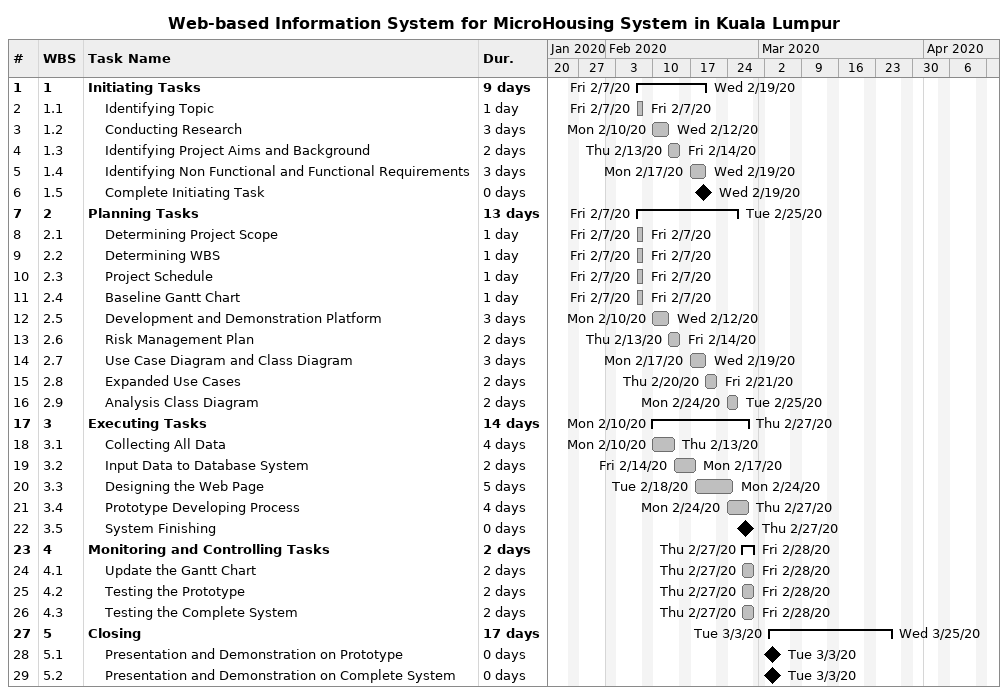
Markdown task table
Web-based Information System for MicroHousing System in Kuala Lumpur

| ID | WBS | Task | Duration | Start | Finish |
|---|---|---|---|---|---|
| 1 | 1 | **Initiating Tasks** | 9d | 2020-02-07 | 2020-02-19 |
| 2 | 1.1 | Identifying Topic | 1d | 2020-02-07 | 2020-02-07 |
| 3 | 1.2 | Conducting Research | 3d | 2020-02-10 | 2020-02-12 |
| 4 | 1.3 | Identifying Project Aims and Background | 2d | 2020-02-13 | 2020-02-14 |
| 5 | 1.4 | Identifying Non Functional and Functional Requirements | 3d | 2020-02-17 | 2020-02-19 |
| 6 | 1.5 | Complete Initiating Task | 0d | 2020-02-19 | 2020-02-19 |
| 7 | 2 | **Planning Tasks** | 13d | 2020-02-07 | 2020-02-25 |
| 8 | 2.1 | Determining Project Scope | 1d | 2020-02-07 | 2020-02-07 |
| 9 | 2.2 | Determining WBS | 1d | 2020-02-07 | 2020-02-07 |
| 10 | 2.3 | Project Schedule | 1d | 2020-02-07 | 2020-02-07 |
| 11 | 2.4 | Baseline Gantt Chart | 1d | 2020-02-07 | 2020-02-07 |
| 12 | 2.5 | Development and Demonstration Platform | 3d | 2020-02-10 | 2020-02-12 |
| 13 | 2.6 | Risk Management Plan | 2d | 2020-02-13 | 2020-02-14 |
| 14 | 2.7 | Use Case Diagram and Class Diagram | 3d | 2020-02-17 | 2020-02-19 |
| 15 | 2.8 | Expanded Use Cases | 2d | 2020-02-20 | 2020-02-21 |
| 16 | 2.9 | Analysis Class Diagram | 2d | 2020-02-24 | 2020-02-25 |
| 17 | 3 | **Executing Tasks** | 14d | 2020-02-10 | 2020-02-27 |
| 18 | 3.1 | Collecting All Data | 4d | 2020-02-10 | 2020-02-13 |
| 19 | 3.2 | Input Data to Database System | 2d | 2020-02-14 | 2020-02-17 |
| 20 | 3.3 | Designing the Web Page | 5d | 2020-02-18 | 2020-02-24 |
| 21 | 3.4 | Prototype Developing Process | 4d | 2020-02-24 | 2020-02-27 |
| 22 | 3.5 | System Finishing | 0d | 2020-02-27 | 2020-02-27 |
| 23 | 4 | **Monitoring and Controlling Tasks** | 2d | 2020-02-27 | 2020-02-28 |
| 24 | 4.1 | Update the Gantt Chart | 2d | 2020-02-27 | 2020-02-28 |
| 25 | 4.2 | Testing the Prototype | 2d | 2020-02-27 | 2020-02-28 |
| 26 | 4.3 | Testing the Complete System | 2d | 2020-02-27 | 2020-02-28 |
| 27 | 5 | **Closing** | 17d | 2020-03-03 | 2020-03-25 |
| 28 | 5.1 | Presentation and Demonstration on Prototype | 0d | 2020-03-03 | 2020-03-03 |
| 29 | 5.2 | Presentation and Demonstration on Complete System | 0d | 2020-03-03 | 2020-03-03 |
